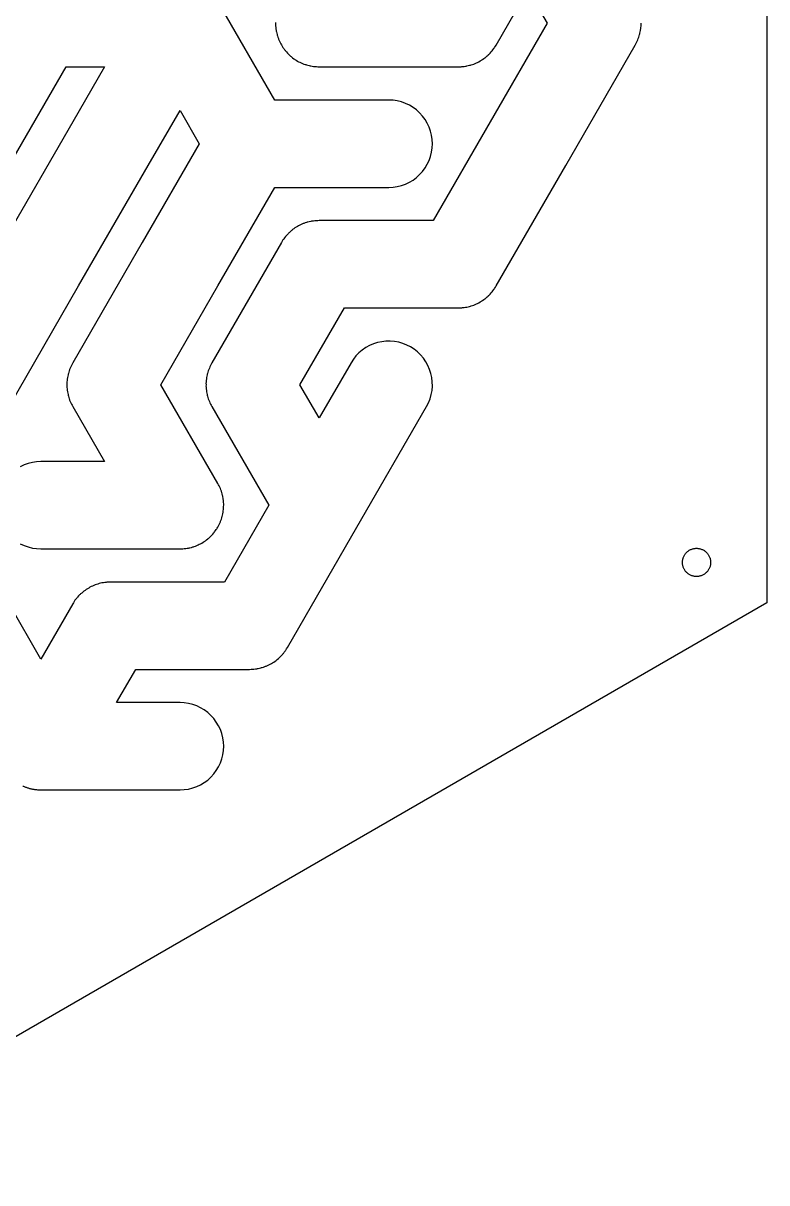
# Model space of a CAD drawing. Header units: millimetres. Extents: x -121 to 121, y -140 to 140.
# Drawn here: x 31.4 to 120.8, y -139.5 to 0 of the extents above; entities that cross this region are included whole.
import ezdxf

# ---------------------------------------------------------------- set-up
doc = ezdxf.new("R2010")
doc.units = ezdxf.units.MM
doc.layers.add('CUT', color=1, linetype='Continuous')

msp = doc.modelspace()

# ---------------------------------------------------------------- linework, layer by layer
at = {"layer": 'CUT'}
for points in [[(120.83, -69.76), (0, -139.52), (-120.83, -69.76), (-120.83, 69.76), (0, 139.52), (120.83, 69.76), (120.83, -69.76)], [(114.07, -64.88), (114.07, -64.96), (114.06, -65.04), (114.05, -65.13), (114.04, -65.21), (114.02, -65.29), (114, -65.37), (113.97, -65.45), (113.94, -65.53), (113.91, -65.61), (113.87, -65.68), (113.83, -65.75), (113.79, -65.82), (113.74, -65.89), (113.69, -65.96), (113.63, -66.02), (113.57, -66.08), (113.51, -66.14), (113.45, -66.19), (113.39, -66.24), (113.32, -66.29), (113.25, -66.34), (113.17, -66.38), (113.1, -66.42), (113.02, -66.45), (112.95, -66.48), (112.87, -66.51), (112.79, -66.53), (112.7, -66.55), (112.62, -66.56), (112.54, -66.57), (112.46, -66.58), (112.37, -66.58), (112.29, -66.58), (112.21, -66.57), (112.12, -66.56), (112.04, -66.55), (111.96, -66.53), (111.88, -66.51), (111.8, -66.48), (111.72, -66.45), (111.65, -66.42), (111.57, -66.38), (111.5, -66.34), (111.43, -66.29), (111.36, -66.24), (111.29, -66.19), (111.23, -66.14), (111.17, -66.08), (111.11, -66.02), (111.06, -65.96), (111.01, -65.89), (110.96, -65.82), (110.91, -65.75), (110.87, -65.68), (110.84, -65.61), (110.8, -65.53), (110.77, -65.45), (110.75, -65.37), (110.72, -65.29), (110.71, -65.21), (110.69, -65.13), (110.68, -65.04), (110.67, -64.96), (110.67, -64.88), (110.67, -64.79), (110.68, -64.71), (110.69, -64.63), (110.71, -64.55), (110.72, -64.47), (110.75, -64.38), (110.77, -64.31), (110.8, -64.23), (110.84, -64.15), (110.87, -64.08), (110.91, -64), (110.96, -63.93), (111.01, -63.87), (111.06, -63.8), (111.11, -63.74), (111.17, -63.68), (111.23, -63.62), (111.29, -63.56), (111.36, -63.51), (111.43, -63.46), (111.5, -63.42), (111.57, -63.38), (111.65, -63.34), (111.72, -63.31), (111.8, -63.28), (111.88, -63.25), (111.96, -63.23), (112.04, -63.21), (112.12, -63.2), (112.21, -63.19), (112.29, -63.18), (112.37, -63.18), (112.46, -63.18), (112.54, -63.19), (112.62, -63.2), (112.7, -63.21), (112.79, -63.23), (112.87, -63.25), (112.95, -63.28), (113.02, -63.31), (113.1, -63.34), (113.17, -63.38), (113.25, -63.42), (113.32, -63.46), (113.39, -63.51), (113.45, -63.56), (113.51, -63.62), (113.57, -63.68), (113.63, -63.74), (113.69, -63.8), (113.74, -63.87), (113.79, -63.93), (113.83, -64), (113.87, -64.08), (113.91, -64.15), (113.94, -64.23), (113.97, -64.31), (114, -64.38), (114.02, -64.47), (114.04, -64.55), (114.05, -64.63), (114.06, -64.71), (114.07, -64.79), (114.07, -64.88)]]:
    msp.add_lwpolyline(points, close=True, dxfattribs=at)
for points in [[(61.73, 0.09), (61.72, 0), (61.73, -0.17), (61.73, -0.34), (61.74, -0.43), (61.75, -0.51), (61.77, -0.68), (61.79, -0.86), (61.81, -0.94), (61.82, -1.02), (61.87, -1.19), (61.9, -1.36), (61.93, -1.44), (61.95, -1.52), (62.01, -1.69), (62.06, -1.85), (62.09, -1.93), (62.12, -2.01), (62.2, -2.16), (62.26, -2.32), (62.31, -2.4), (62.34, -2.47), (62.43, -2.62), (62.51, -2.77), (62.56, -2.84), (62.61, -2.92), (62.71, -3.05), (62.81, -3.2), (62.86, -3.26), (62.91, -3.33), (63.03, -3.46), (63.14, -3.59), (63.2, -3.65), (63.26, -3.71), (63.39, -3.83), (63.51, -3.95), (63.58, -4), (63.64, -4.06), (63.78, -4.16), (63.91, -4.27), (63.99, -4.31), (64.06, -4.37), (64.2, -4.45), (64.35, -4.55), (64.42, -4.59), (64.5, -4.63), (64.65, -4.7), (64.81, -4.78), (64.89, -4.81), (64.96, -4.85), (65.13, -4.91), (65.29, -4.97), (65.37, -4.99), (65.45, -5.02), (65.62, -5.07), (65.78, -5.11), (65.87, -5.13), (65.95, -5.15), (66.12, -5.17), (66.29, -5.21), (66.37, -5.21), (66.46, -5.22), (66.63, -5.23), (66.8, -5.25), (66.89, -5.25), (66.97, -5.25), (83.72, -5.25), (83.89, -5.24), (84.06, -5.24), (84.14, -5.23), (84.23, -5.22), (84.4, -5.2), (84.57, -5.18), (84.65, -5.16), (84.74, -5.15), (84.91, -5.11), (85.07, -5.07), (85.16, -5.04), (85.24, -5.02), (85.4, -4.97), (85.57, -4.91), (85.64, -4.88), (85.72, -4.85), (85.88, -4.78), (86.04, -4.71), (86.11, -4.67), (86.19, -4.63), (86.34, -4.54), (86.49, -4.46), (86.56, -4.41), (86.63, -4.37), (86.77, -4.26), (86.91, -4.17), (86.98, -4.11), (87.05, -4.06), (87.17, -3.94), (87.3, -3.83), (87.36, -3.77), (87.43, -3.71), (87.54, -3.59), (87.66, -3.46), (87.72, -3.39), (87.77, -3.33), (87.88, -3.19), (87.98, -3.06), (88.03, -2.99), (88.08, -2.92), (88.17, -2.77), (88.26, -2.63), (92.09, 4), (94.4, 0), (87.54, -11.88), (87.54, -11.88), (80.68, -23.75), (66.97, -23.75), (66.8, -23.76), (66.63, -23.76), (66.54, -23.77), (66.46, -23.78), (66.29, -23.8), (66.12, -23.82), (66.03, -23.84), (65.95, -23.85), (65.78, -23.89), (65.61, -23.93), (65.53, -23.96), (65.45, -23.98), (65.29, -24.03), (65.12, -24.09), (65.04, -24.12), (64.96, -24.15), (64.81, -24.22), (64.65, -24.29), (64.58, -24.33), (64.5, -24.37), (64.35, -24.46), (64.2, -24.54), (64.13, -24.59), (64.06, -24.63), (63.92, -24.74), (63.78, -24.83), (63.71, -24.89), (63.64, -24.94), (63.51, -25.06), (63.38, -25.17), (63.32, -25.23), (63.26, -25.29), (63.14, -25.41), (63.03, -25.54), (62.97, -25.61), (62.91, -25.67), (62.81, -25.81), (62.71, -25.94), (62.66, -26.01), (62.61, -26.08), (62.52, -26.23), (62.43, -26.37), (54.05, -40.87), (53.98, -41.03), (53.89, -41.18), (53.86, -41.26), (53.82, -41.33), (53.76, -41.49), (53.69, -41.65), (53.66, -41.73), (53.63, -41.81), (53.58, -41.98), (53.53, -42.14), (53.51, -42.23), (53.49, -42.31), (53.46, -42.48), (53.42, -42.64), (53.41, -42.73), (53.4, -42.81), (53.38, -42.99), (53.36, -43.16), (53.36, -43.24), (53.35, -43.33), (53.36, -43.5), (53.35, -43.67), (53.36, -43.76), (53.36, -43.84), (53.38, -44.01), (53.4, -44.19), (53.41, -44.27), (53.42, -44.36), (53.46, -44.52), (53.49, -44.69), (53.51, -44.77), (53.53, -44.86), (53.58, -45.02), (53.63, -45.19), (53.66, -45.27), (53.69, -45.35), (53.76, -45.51), (53.82, -45.67), (53.86, -45.74), (53.89, -45.82), (53.98, -45.97), (54.05, -46.12), (60.91, -58), (55.57, -67.25), (41.86, -67.25), (41.69, -67.26), (41.51, -67.26), (41.43, -67.27), (41.34, -67.28), (41.17, -67.3), (41, -67.32), (40.92, -67.34), (40.83, -67.35), (40.67, -67.39), (40.5, -67.43), (40.42, -67.46), (40.33, -67.48), (40.17, -67.53), (40.01, -67.59), (39.93, -67.62), (39.85, -67.65), (39.69, -67.72), (39.54, -67.79), (39.46, -67.83), (39.38, -67.87), (39.24, -67.96), (39.09, -68.04), (39.01, -68.09), (38.94, -68.13), (38.8, -68.24), (38.66, -68.33), (38.6, -68.39), (38.53, -68.44), (38.4, -68.56), (38.27, -68.67), (38.21, -68.73), (38.15, -68.79), (38.03, -68.91), (37.91, -69.04), (37.86, -69.11), (37.8, -69.17), (37.7, -69.31), (37.59, -69.44), (37.54, -69.51), (37.49, -69.58), (37.4, -69.73), (37.31, -69.87), (33.49, -76.5), (29.66, -69.87)], [(31.01, -62.63), (31.48, -62.85), (31.96, -63.02), (32.46, -63.15), (32.97, -63.22), (33.49, -63.25), (50.23, -63.25), (50.32, -63.25), (50.4, -63.25), (50.57, -63.23), (50.74, -63.22), (50.83, -63.21), (50.91, -63.21), (51.08, -63.17), (51.25, -63.15), (51.34, -63.13), (51.42, -63.11), (51.59, -63.07), (51.75, -63.02), (51.83, -62.99), (51.92, -62.97), (52.08, -62.91), (52.24, -62.85), (52.32, -62.81), (52.4, -62.78), (52.55, -62.7), (52.7, -62.63), (52.78, -62.59), (52.85, -62.55), (53, -62.45), (53.15, -62.37), (53.22, -62.31), (53.29, -62.27), (53.42, -62.16), (53.56, -62.06), (53.62, -62), (53.69, -61.95), (53.81, -61.83), (53.94, -61.71), (54, -61.65), (54.06, -61.59), (54.17, -61.46), (54.29, -61.33), (54.34, -61.26), (54.39, -61.2), (54.49, -61.05), (54.59, -60.92), (54.64, -60.84), (54.69, -60.77), (54.77, -60.62), (54.86, -60.47), (54.9, -60.4), (54.94, -60.32), (55.01, -60.16), (55.08, -60.01), (55.11, -59.93), (55.14, -59.85), (55.2, -59.69), (55.25, -59.52), (55.27, -59.44), (55.3, -59.36), (55.34, -59.19), (55.38, -59.02), (55.39, -58.94), (55.41, -58.86), (55.43, -58.68), (55.45, -58.51), (55.46, -58.43), (55.47, -58.34), (55.47, -58.17), (55.48, -58), (55.48, -57.91), (55.48, -57.83), (55.46, -57.66), (55.45, -57.49), (55.44, -57.4), (55.43, -57.31), (55.4, -57.15), (55.38, -56.98), (55.36, -56.89), (55.34, -56.81), (55.3, -56.64), (55.25, -56.48), (55.22, -56.4), (55.2, -56.31), (55.14, -56.15), (55.08, -55.99), (55.04, -55.91), (55.01, -55.83), (54.93, -55.68), (54.86, -55.53), (54.82, -55.45), (54.78, -55.37), (47.92, -43.5), (54.78, -31.62), (61.63, -19.75), (75.34, -19.75), (75.86, -19.72), (76.37, -19.65), (76.87, -19.52), (77.35, -19.35), (77.82, -19.13), (78.26, -18.87), (78.67, -18.56), (79.06, -18.21), (79.4, -17.83), (79.71, -17.42), (79.97, -16.97), (80.19, -16.51), (80.37, -16.02), (80.49, -15.52), (80.57, -15.01), (80.59, -14.5), (80.57, -13.99), (80.49, -13.48), (80.37, -12.98), (80.19, -12.49), (79.97, -12.03), (79.71, -11.58), (79.4, -11.17), (79.06, -10.79), (78.67, -10.44), (78.26, -10.13), (77.82, -9.87), (77.35, -9.65), (76.87, -9.48), (76.37, -9.35), (75.86, -9.28), (75.34, -9.25), (61.63, -9.25), (54.78, 2.62)], [(31.32, -91.78), (31.4, -91.81), (31.48, -91.85), (31.56, -91.88), (31.64, -91.91), (31.72, -91.94), (31.8, -91.97), (31.88, -91.99), (31.96, -92.02), (32.05, -92.04), (32.13, -92.07), (32.21, -92.09), (32.29, -92.11), (32.38, -92.13), (32.46, -92.15), (32.55, -92.16), (32.63, -92.18), (32.72, -92.19), (32.8, -92.21), (32.89, -92.21), (32.97, -92.22), (33.06, -92.23), (33.14, -92.24), (33.23, -92.24), (33.31, -92.25), (33.4, -92.25), (33.49, -92.25), (50.23, -92.25), (50.74, -92.22), (51.25, -92.15), (51.75, -92.02), (52.24, -91.85), (52.7, -91.63), (53.15, -91.37), (53.56, -91.06), (53.94, -90.71), (54.29, -90.33), (54.59, -89.92), (54.86, -89.47), (55.08, -89.01), (55.25, -88.52), (55.38, -88.02), (55.45, -87.51), (55.48, -87), (55.45, -86.49), (55.38, -85.98), (55.25, -85.48), (55.08, -84.99), (54.86, -84.53), (54.59, -84.08), (54.29, -83.67), (53.94, -83.29), (53.56, -82.94), (53.15, -82.63), (52.7, -82.37), (52.24, -82.15), (51.75, -81.98), (51.25, -81.85), (50.74, -81.78), (50.23, -81.75), (42.58, -81.75), (44.89, -77.75), (58.6, -77.75), (58.77, -77.74), (58.94, -77.74), (59.03, -77.73), (59.12, -77.72), (59.29, -77.7), (59.46, -77.68), (59.54, -77.66), (59.63, -77.65), (59.79, -77.61), (59.96, -77.57), (60.04, -77.54), (60.13, -77.52), (60.29, -77.47), (60.45, -77.41), (60.53, -77.38), (60.61, -77.35), (60.77, -77.28), (60.92, -77.21), (61, -77.17), (61.08, -77.13), (61.22, -77.04), (61.37, -76.96), (61.44, -76.91), (61.52, -76.87), (61.66, -76.76), (61.8, -76.67), (61.86, -76.61), (61.93, -76.56), (62.06, -76.44), (62.19, -76.33), (62.25, -76.27), (62.31, -76.21), (62.43, -76.09), (62.55, -75.96), (62.6, -75.89), (62.66, -75.83), (62.76, -75.69), (62.87, -75.56), (62.92, -75.49), (62.97, -75.42), (63.05, -75.27), (63.15, -75.12), (71.52, -60.62), (79.89, -46.12), (80.13, -45.67), (80.32, -45.19), (80.46, -44.69), (80.55, -44.19), (80.59, -43.67), (80.58, -43.16), (80.52, -42.64), (80.42, -42.14), (80.26, -41.65), (80.05, -41.18), (79.8, -40.73), (79.51, -40.3), (79.18, -39.91), (78.81, -39.55), (78.4, -39.23), (77.97, -38.95), (77.51, -38.72), (77.03, -38.53), (76.54, -38.39), (76.03, -38.29), (75.52, -38.25), (75, -38.26), (74.49, -38.32), (73.99, -38.43), (73.49, -38.59), (73.02, -38.79), (72.57, -39.04), (72.15, -39.33), (71.76, -39.67), (71.4, -40.04), (71.08, -40.44), (70.8, -40.87), (66.97, -47.5), (64.66, -43.5), (70, -34.25), (83.72, -34.25), (83.89, -34.24), (84.06, -34.24), (84.14, -34.23), (84.23, -34.22), (84.4, -34.2), (84.57, -34.18), (84.65, -34.16), (84.74, -34.15), (84.91, -34.11), (85.07, -34.07), (85.16, -34.04), (85.24, -34.02), (85.4, -33.97), (85.57, -33.91), (85.64, -33.88), (85.72, -33.85), (85.88, -33.78), (86.04, -33.71), (86.11, -33.67), (86.19, -33.63), (86.34, -33.54), (86.49, -33.46), (86.56, -33.41), (86.63, -33.37), (86.77, -33.26), (86.91, -33.17), (86.98, -33.11), (87.05, -33.06), (87.17, -32.94), (87.3, -32.83), (87.36, -32.77), (87.43, -32.71), (87.54, -32.59), (87.66, -32.46), (87.72, -32.39), (87.77, -32.33), (87.88, -32.19), (87.98, -32.06), (88.03, -31.99), (88.08, -31.92), (88.17, -31.77), (88.26, -31.62), (96.63, -17.13), (96.63, -17.13), (105.01, -2.63), (105.08, -2.47), (105.17, -2.32), (105.2, -2.24), (105.24, -2.17), (105.3, -2.01), (105.37, -1.85), (105.4, -1.77), (105.43, -1.69), (105.48, -1.52), (105.53, -1.36), (105.55, -1.27), (105.57, -1.19), (105.6, -1.02), (105.64, -0.86), (105.65, -0.77), (105.66, -0.69), (105.68, -0.51), (105.7, -0.34), (105.7, -0.26), (105.71, -0.17), (105.7, 0)], [(29.66, -17.13), (36.52, -5.25), (41.14, -5.25), (37.31, -11.88), (37.31, -11.88), (28.94, -26.37)], [(29.66, -46.12), (38.03, -31.62), (46.4, -17.13), (46.4, -17.13), (50.23, -10.5), (52.54, -14.5), (45.68, -26.37), (37.31, -40.87), (37.23, -41.03), (37.15, -41.18), (37.12, -41.26), (37.08, -41.33), (37.01, -41.49), (36.94, -41.65), (36.92, -41.73), (36.89, -41.81), (36.84, -41.98), (36.79, -42.14), (36.77, -42.23), (36.75, -42.31), (36.71, -42.48), (36.68, -42.64), (36.67, -42.73), (36.65, -42.81), (36.64, -42.99), (36.62, -43.16), (36.62, -43.24), (36.61, -43.33), (36.61, -43.5), (36.61, -43.67), (36.62, -43.76), (36.62, -43.84), (36.64, -44.01), (36.65, -44.19), (36.67, -44.27), (36.68, -44.36), (36.71, -44.52), (36.75, -44.69), (36.77, -44.77), (36.79, -44.86), (36.84, -45.02), (36.89, -45.19), (36.92, -45.27), (36.94, -45.35), (37.01, -45.51), (37.08, -45.67), (37.12, -45.74), (37.15, -45.82), (37.23, -45.97), (37.31, -46.12), (41.14, -52.75), (33.49, -52.75), (32.97, -52.78), (32.46, -52.85), (31.96, -52.98), (31.48, -53.15), (31.01, -53.37)]]:
    msp.add_lwpolyline(points, dxfattribs=at)

doc.saveas('drawing.dxf')
